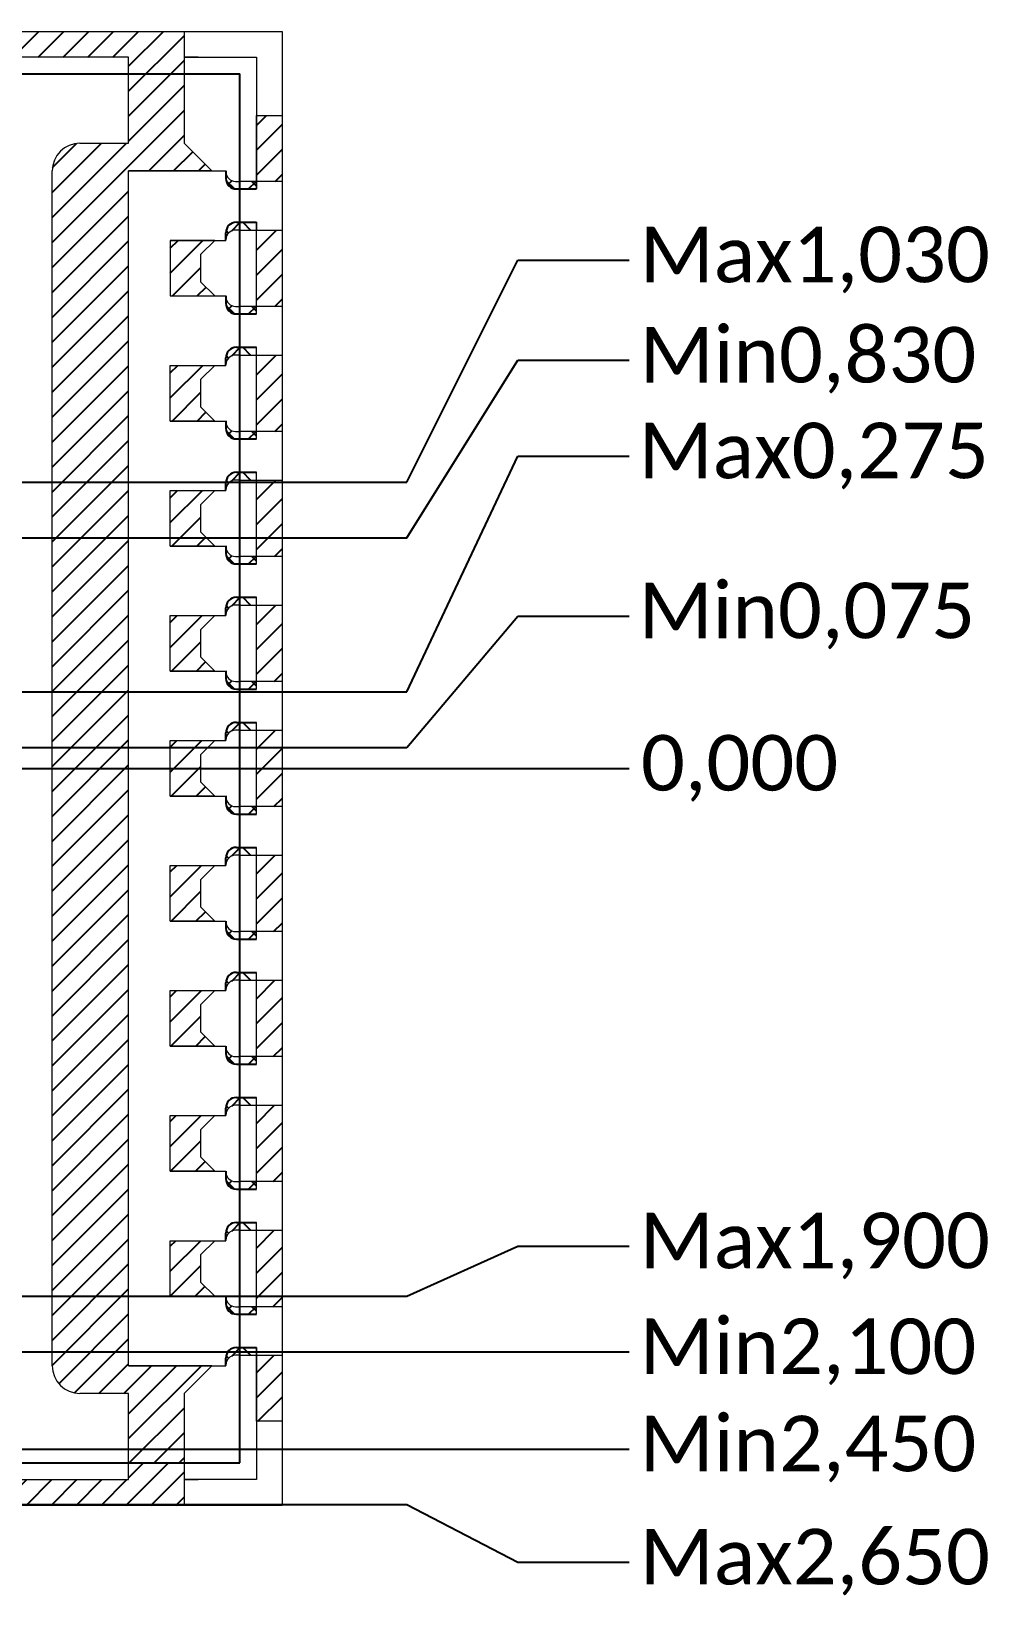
# Model space of a CAD drawing. Extents: x -4.2 to 13.4, y -4.2 to 26.3.
# Drawn here: x 11.406 to 13.127, y 6.133 to 8.953 of the extents above; entities that cross this region are included whole.
import ezdxf

# ---------------------------------------------------------------- set-up
doc = ezdxf.new("R2010")
doc.units = 0
doc.linetypes.add('SLD-Solid', pattern=[0])
doc.layers.add('AM_4', color=3, linetype='Continuous', lineweight=25)
doc.layers.add('LDF', color=7, linetype='SLD-Solid')
doc.layers.add('LF-LINE', color=1, linetype='Continuous')
doc.styles.get("Standard").update_dxf_attribs({"font": 'calibri.ttf'})
doc.dimstyles.new('副本 1 4', dxfattribs={"dimscale": 0.04, "dimtxt": 2.5, "dimasz": 2.5, "dimexe": 1.25, "dimexo": 0.625, "dimtad": 0, "dimdec": 3, "dimlfac": 2, "dimzin": 1, "dimtxsty": 'Standard', "dimcen": 2.5, "dimadec": 0, "dimazin": 0, "dimtfac": 1, "dimtdec": 3, "dimtmove": 0, "dimatfit": 3, "dimfxl": 1, "dimarcsym": 0})

# ---------------------------------------------------------------- blocks, each defined once
blk = doc.blocks.new('*D476')
at = {"layer": 'AM_4', "color": 0, "linetype": 'ByBlock', "lineweight": -2, "transparency": 16777216}
blk.add_line((10.3056, 7.6267), (12.4814, 7.6267), dxfattribs=at)
at = {"layer": 'Defpoints', "color": 0, "linetype": 'ByBlock', "transparency": 16777216}
for p in [(10.2806, 7.6267), (10.2806, 7.6267), (12.4814, 7.6267)]:
    blk.add_point(p, dxfattribs=at)
at = {"layer": 'AM_4', "color": 0, "linetype": 'ByBlock', "transparency": 16777216, "insert": (12.6802, 7.6267), "char_height": 0.1, "attachment_point": 5}
blk.add_mtext('0,000', dxfattribs=at)
blk = doc.blocks.new('*D10')
at = {"layer": 'AM_4', "color": 0, "linetype": 'ByBlock', "lineweight": -2, "transparency": 16777216}
for p, q in [((640.1866, 1007.4552), (640.3866, 1007.6918)), ((640.3866, 1007.6918), (640.5866, 1007.6918)), ((638.2771, 1007.4552), (640.1866, 1007.4552))]:
    blk.add_line(p, q, dxfattribs=at)
at = {"layer": 'Defpoints', "color": 0, "linetype": 'ByBlock', "transparency": 16777216}
for p in [(640.5866, 1007.6918), (638.2521, 1007.4552), (638.3858, 1007.4177)]:
    blk.add_point(p, dxfattribs=at)
at = {"layer": 'AM_4', "color": 0, "linetype": 'ByBlock', "transparency": 16777216, "insert": (640.9065, 1007.6918), "char_height": 0.1, "attachment_point": 5}
blk.add_mtext('Min0,075', dxfattribs=at)
blk = doc.blocks.new('*D11')
at = {"layer": 'AM_4', "color": 0, "linetype": 'ByBlock', "lineweight": -2, "transparency": 16777216}
for p, q in [((640.1866, 1007.5552), (640.3866, 1007.9797)), ((640.3866, 1007.9797), (640.5866, 1007.9797)), ((638.3771, 1007.5552), (640.1866, 1007.5552))]:
    blk.add_line(p, q, dxfattribs=at)
at = {"layer": 'Defpoints', "color": 0, "linetype": 'ByBlock', "transparency": 16777216}
for p in [(640.5866, 1007.9797), (638.3521, 1007.5552), (638.3858, 1007.4177)]:
    blk.add_point(p, dxfattribs=at)
at = {"layer": 'AM_4', "color": 0, "linetype": 'ByBlock', "transparency": 16777216, "insert": (640.9189, 1007.9797), "char_height": 0.1, "attachment_point": 5}
blk.add_mtext('Max0,275', dxfattribs=at)
blk = doc.blocks.new('*D12')
at = {"layer": 'AM_4', "color": 0, "linetype": 'ByBlock', "lineweight": -2, "transparency": 16777216}
blk.add_line((638.4608, 1006.3677), (640.5866, 1006.3677), dxfattribs=at)
at = {"layer": 'Defpoints', "color": 0, "linetype": 'ByBlock', "transparency": 16777216}
for p in [(638.3858, 1007.4177), (638.4358, 1006.3677), (640.5866, 1006.3677)]:
    blk.add_point(p, dxfattribs=at)
at = {"layer": 'AM_4', "color": 0, "linetype": 'ByBlock', "transparency": 16777216, "insert": (640.9084, 1006.3677), "char_height": 0.1, "attachment_point": 5}
blk.add_mtext('Min2,100', dxfattribs=at)
blk = doc.blocks.new('*D477')
at = {"layer": 'AM_4', "color": 0, "linetype": 'ByBlock', "lineweight": -2, "transparency": 16777216}
blk.add_line((10.3556, 6.4017), (12.4814, 6.4017), dxfattribs=at)
at = {"layer": 'Defpoints', "color": 0, "linetype": 'ByBlock', "transparency": 16777216}
for p in [(10.2806, 7.6267), (10.3306, 6.4017), (12.4814, 6.4017)]:
    blk.add_point(p, dxfattribs=at)
at = {"layer": 'AM_4', "color": 0, "linetype": 'ByBlock', "transparency": 16777216, "insert": (12.8032, 6.4017), "char_height": 0.1, "attachment_point": 5}
blk.add_mtext('Min2,450', dxfattribs=at)
blk = doc.blocks.new('*D14')
at = {"layer": 'AM_4', "color": 0, "linetype": 'ByBlock', "lineweight": -2, "transparency": 16777216}
for p, q in [((638.5608, 1006.0927), (640.1866, 1006.0927)), ((640.1866, 1006.0927), (640.3866, 1005.9891)), ((640.3866, 1005.9891), (640.5866, 1005.9891))]:
    blk.add_line(p, q, dxfattribs=at)
at = {"layer": 'Defpoints', "color": 0, "linetype": 'ByBlock', "transparency": 16777216}
for p in [(638.3858, 1007.4177), (638.5358, 1006.0927), (640.5866, 1005.9891)]:
    blk.add_point(p, dxfattribs=at)
at = {"layer": 'AM_4', "color": 0, "linetype": 'ByBlock', "transparency": 16777216, "insert": (640.9208, 1005.9891), "char_height": 0.1, "attachment_point": 5}
blk.add_mtext('Max2,650', dxfattribs=at)
blk = doc.blocks.new('*D15')
at = {"layer": 'AM_4', "color": 0, "linetype": 'ByBlock', "lineweight": -2, "transparency": 16777216}
for p, q in [((640.1866, 1007.8327), (640.3866, 1008.152)), ((640.3866, 1008.152), (640.5866, 1008.152)), ((637.3608, 1007.8327), (640.1866, 1007.8327))]:
    blk.add_line(p, q, dxfattribs=at)
at = {"layer": 'Defpoints', "color": 0, "linetype": 'ByBlock', "transparency": 16777216}
for p in [(640.5866, 1008.152), (637.3358, 1007.8327), (638.3858, 1007.4177)]:
    blk.add_point(p, dxfattribs=at)
at = {"layer": 'AM_4', "color": 0, "linetype": 'ByBlock', "transparency": 16777216, "insert": (640.9084, 1008.152), "char_height": 0.1, "attachment_point": 5}
blk.add_mtext('Min0,830', dxfattribs=at)
blk = doc.blocks.new('*D16')
at = {"layer": 'AM_4', "color": 0, "linetype": 'ByBlock', "lineweight": -2, "transparency": 16777216}
for p, q in [((640.1866, 1007.9327), (640.3866, 1008.3324)), ((640.3866, 1008.3324), (640.5866, 1008.3324)), ((637.4608, 1007.9327), (640.1866, 1007.9327))]:
    blk.add_line(p, q, dxfattribs=at)
at = {"layer": 'Defpoints', "color": 0, "linetype": 'ByBlock', "transparency": 16777216}
for p in [(640.5866, 1008.3324), (637.4358, 1007.9327), (638.3858, 1007.4177)]:
    blk.add_point(p, dxfattribs=at)
at = {"layer": 'AM_4', "color": 0, "linetype": 'ByBlock', "transparency": 16777216, "insert": (640.9208, 1008.3324), "char_height": 0.1, "attachment_point": 5}
blk.add_mtext('Max1,030', dxfattribs=at)
blk = doc.blocks.new('*D8')
at = {"layer": 'AM_4', "color": 0, "linetype": 'ByBlock', "lineweight": -2, "transparency": 16777216}
for p, q in [((640.1866, 1006.4677), (640.3866, 1006.5581)), ((640.3866, 1006.5581), (640.5866, 1006.5581)), ((638.5608, 1006.4677), (640.1866, 1006.4677))]:
    blk.add_line(p, q, dxfattribs=at)
at = {"layer": 'Defpoints', "color": 0, "linetype": 'ByBlock', "transparency": 16777216}
for p in [(638.3858, 1007.4177), (640.5866, 1006.5581), (638.5358, 1006.4677)]:
    blk.add_point(p, dxfattribs=at)
at = {"layer": 'AM_4', "color": 0, "linetype": 'ByBlock', "transparency": 16777216, "insert": (640.9208, 1006.5581), "char_height": 0.1, "attachment_point": 5}
blk.add_mtext('Max1,900', dxfattribs=at)
blk = doc.blocks.new('A$C4FDA2A6F')
h = blk.add_hatch()
h.set_pattern_fill('ANSI31', color=256, scale=0.01)
h.set_pattern_definition([(45, (-2.857637, 0.01955), (-0.02245064, 0.02245064), [])])
h.paths.add_polyline_path([(-2.8455, 0.0685), (-2.8918, 0.0685), (-2.8918, -0.0353), (-2.8455, -0.0353)])
h.paths.add_polyline_path([(-2.8455, -0.1228), (-2.8918, -0.1228), (-2.8918, -0.2603), (-2.8455, -0.2603)])
h.paths.add_polyline_path([(-2.8455, -0.3478), (-2.8918, -0.3478), (-2.8918, -0.4853), (-2.8455, -0.4853)])
h.paths.add_polyline_path([(-2.8455, -0.5728), (-2.8918, -0.5728), (-2.8918, -0.7103), (-2.8455, -0.7103)])
h.paths.add_polyline_path([(-2.8455, -0.7978), (-2.8918, -0.7978), (-2.8918, -0.9353), (-2.8455, -0.9353)])
h.paths.add_polyline_path([(-2.8455, -1.0228), (-2.8918, -1.0228), (-2.8918, -1.1603), (-2.8455, -1.1603)])
h.paths.add_polyline_path([(-2.8455, -1.2478), (-2.8918, -1.2478), (-2.8918, -1.3853), (-2.8455, -1.3853)])
h.paths.add_polyline_path([(-2.8455, -1.4728), (-2.8918, -1.4728), (-2.8918, -1.6103), (-2.8455, -1.6103)])
h.paths.add_polyline_path([(-2.8455, -1.6978), (-2.8918, -1.6978), (-2.8918, -1.8353), (-2.8455, -1.8353)])
h.paths.add_polyline_path([(-2.8455, -1.9228), (-2.8918, -1.9228), (-2.8918, -2.0603), (-2.8455, -2.0603)])
h.paths.add_polyline_path([(-2.8455, -2.1478), (-2.8918, -2.1478), (-2.8918, -2.2815), (-2.8455, -2.2815)])
h.paths.add_polyline_path([(-2.4468, 0.2197), (-2.7405, 0.2197), (-2.7405, 0.1735), (-2.4468, 0.1735)])
h.paths.add_polyline_path([(-2.2218, 0.2197), (-2.3593, 0.2197), (-2.3593, 0.1735), (-2.2218, 0.1735)])
h.paths.add_polyline_path([(-1.9968, 0.2197), (-2.1343, 0.2197), (-2.1343, 0.1735), (-1.9968, 0.1735)])
h.paths.add_polyline_path([(-1.7718, 0.2197), (-1.9093, 0.2197), (-1.9093, 0.1735), (-1.7718, 0.1735)])
h.paths.add_polyline_path([(-1.5468, 0.2197), (-1.6843, 0.2197), (-1.6843, 0.1735), (-1.5468, 0.1735)])
h.paths.add_polyline_path([(-1.2343, 0.2197), (-1.4593, 0.2197), (-1.4593, 0.1735), (-1.2343, 0.1735)])
h.paths.add_polyline_path([(-1.0093, 0.2197), (-1.1468, 0.2197), (-1.1468, 0.1735), (-1.0093, 0.1735)])
h.paths.add_polyline_path([(-0.7843, 0.2197), (-0.9218, 0.2197), (-0.9218, 0.1735), (-0.7843, 0.1735)])
h.paths.add_polyline_path([(-0.5593, 0.2197), (-0.6968, 0.2197), (-0.6968, 0.1735), (-0.5593, 0.1735)])
h.paths.add_polyline_path([(-0.3343, 0.2197), (-0.4718, 0.2197), (-0.4718, 0.1735), (-0.3343, 0.1735)])
h.paths.add_polyline_path([(0.0845, 0.2197), (-0.2468, 0.2197), (-0.2468, 0.1735), (-0.0155, 0.1735), (-0.0155, 0.1435), (0.0845, 0.1435)])
h.paths.add_polyline_path([(-0.353, 0.0985), (-0.378, 0.0735), (-0.428, 0.0735), (-0.453, 0.0985), (-0.453, 0.0185), (-0.353, 0.0185)])
h.paths.add_polyline_path([(-0.578, 0.0985), (-0.603, 0.0735), (-0.653, 0.0735), (-0.678, 0.0985), (-0.678, 0.0185), (-0.578, 0.0185)])
h.paths.add_polyline_path([(-0.803, 0.0985), (-0.828, 0.0735), (-0.878, 0.0735), (-0.903, 0.0985), (-0.903, 0.0185), (-0.803, 0.0185)])
h.paths.add_polyline_path([(-1.028, 0.0985), (-1.053, 0.0735), (-1.103, 0.0735), (-1.128, 0.0985), (-1.128, 0.0185), (-1.028, 0.0185)])
h.paths.add_polyline_path([(-1.5655, 0.0985), (-1.5905, 0.0735), (-1.6405, 0.0735), (-1.6655, 0.0985), (-1.6655, 0.0185), (-1.5655, 0.0185)])
h.paths.add_polyline_path([(-1.7905, 0.0985), (-1.8155, 0.0735), (-1.8655, 0.0735), (-1.8905, 0.0985), (-1.8905, 0.0185), (-1.7905, 0.0185)])
h.paths.add_polyline_path([(-2.0155, 0.0985), (-2.0405, 0.0735), (-2.0905, 0.0735), (-2.1155, 0.0985), (-2.1155, 0.0185), (-2.0155, 0.0185)])
h.paths.add_polyline_path([(-2.2405, 0.0985), (-2.2655, 0.0735), (-2.3155, 0.0735), (-2.3405, 0.0985), (-2.3405, 0.0185), (-2.2405, 0.0185)])
edge = h.paths.add_edge_path()
edge.add_line((-1.4155, 0.0735), (-1.4405, 0.0735))
edge.add_line((-1.4405, 0.0735), (-1.4405, 0.0085))
edge.add_line((-1.4405, 0.0085), (-1.4655, 0.0085))
edge.add_line((-1.4655, 0.0085), (-1.4655, -0.9065))
edge.add_line((-1.4655, -0.9065), (-2.2655, -0.9065))
edge.add_line((-2.2655, -0.9065), (-2.2655, -0.919))
edge.add_arc((-2.228, -0.919), 0.0375, 180, 270)
edge.add_line((-2.228, -0.9565), (-1.4405, -0.9565))
edge.add_arc((-1.4405, -0.9315), 0.025, 270, 360)
edge.add_line((-1.4155, -0.9315), (-1.4155, 0.0735))
edge = h.paths.add_edge_path()
edge.add_line((-2.6155, -0.6665), (-2.7405, -0.6665))
edge.add_line((-2.7405, -0.6665), (-2.7655, -0.6915))
edge.add_line((-2.7655, -0.6915), (-2.6405, -0.6915))
edge.add_arc((-2.6405, -0.7165), 0.025, 0, 90, ccw=False)
edge.add_line((-2.6155, -0.7165), (-2.6155, -0.6665))
edge = h.paths.add_edge_path()
edge.add_line((-2.6155, -0.8915), (-2.7405, -0.8915))
edge.add_line((-2.7405, -0.8915), (-2.7655, -0.9165))
edge.add_line((-2.7655, -0.9165), (-2.6405, -0.9165))
edge.add_arc((-2.6405, -0.9415), 0.025, 0, 90, ccw=False)
edge.add_line((-2.6155, -0.9415), (-2.6155, -0.8915))
edge = h.paths.add_edge_path()
edge.add_line((-2.6155, -1.1165), (-2.7405, -1.1165))
edge.add_line((-2.7405, -1.1165), (-2.7655, -1.1415))
edge.add_line((-2.7655, -1.1415), (-2.6405, -1.1415))
edge.add_arc((-2.6405, -1.1665), 0.025, 0, 90, ccw=False)
edge.add_line((-2.6155, -1.1665), (-2.6155, -1.1165))
edge = h.paths.add_edge_path()
edge.add_line((-2.6155, -1.3415), (-2.7405, -1.3415))
edge.add_line((-2.7405, -1.3415), (-2.7655, -1.3665))
edge.add_line((-2.7655, -1.3665), (-2.6405, -1.3665))
edge.add_arc((-2.6405, -1.3915), 0.025, 0, 90, ccw=False)
edge.add_line((-2.6155, -1.3915), (-2.6155, -1.3415))
edge = h.paths.add_edge_path()
edge.add_line((-2.6155, -1.5665), (-2.7405, -1.5665))
edge.add_line((-2.7405, -1.5665), (-2.7655, -1.5915))
edge.add_line((-2.7655, -1.5915), (-2.6405, -1.5915))
edge.add_arc((-2.6405, -1.6165), 0.025, 0, 90, ccw=False)
edge.add_line((-2.6155, -1.6165), (-2.6155, -1.5665))
edge = h.paths.add_edge_path()
edge.add_line((-2.6155, -1.7915), (-2.7405, -1.7915))
edge.add_line((-2.7405, -1.7915), (-2.7655, -1.8165))
edge.add_line((-2.7655, -1.8165), (-2.6405, -1.8165))
edge.add_arc((-2.6405, -1.8415), 0.025, 0, 90, ccw=False)
edge.add_line((-2.6155, -1.8415), (-2.6155, -1.7915))
edge = h.paths.add_edge_path()
edge.add_line((-2.6155, -2.0165), (-2.7405, -2.0165))
edge.add_line((-2.7405, -2.0165), (-2.7655, -2.0415))
edge.add_line((-2.7655, -2.0415), (-2.6405, -2.0415))
edge.add_arc((-2.6405, -2.0665), 0.025, 0, 90, ccw=False)
edge.add_line((-2.6155, -2.0665), (-2.6155, -2.0165))
edge = h.paths.add_edge_path()
edge.add_arc((-2.6405, -2.1415), 0.025, -90, 0, ccw=False)
edge.add_line((-2.6405, -2.1665), (-2.7655, -2.1665))
edge.add_line((-2.7655, -2.1665), (-2.7405, -2.1915))
edge.add_line((-2.7405, -2.1915), (-2.6155, -2.1915))
edge.add_line((-2.6155, -2.1915), (-2.6155, -2.1415))
edge = h.paths.add_edge_path()
edge.add_arc((-2.4905, -2.1815), 0.025, 90, 180, ccw=False)
edge.add_line((-2.4905, -2.1565), (-2.5405, -2.1565))
edge.add_line((-2.5405, -2.1565), (-2.5405, -2.2815))
edge.add_line((-2.5405, -2.2815), (-2.5155, -2.3065))
edge.add_line((-2.5155, -2.3065), (-2.5155, -2.1815))
edge = h.paths.add_edge_path()
edge.add_line((-2.3655, -2.1565), (-2.4155, -2.1565))
edge.add_arc((-2.4155, -2.1815), 0.025, 0, 90, ccw=False)
edge.add_line((-2.3905, -2.1815), (-2.3905, -2.3065))
edge.add_line((-2.3905, -2.3065), (-2.3655, -2.2815))
edge.add_line((-2.3655, -2.2815), (-2.3655, -2.1565))
edge = h.paths.add_edge_path()
edge.add_arc((-2.0405, -2.1815), 0.025, 90, 180, ccw=False)
edge.add_line((-2.0405, -2.1565), (-2.0905, -2.1565))
edge.add_line((-2.0905, -2.1565), (-2.0905, -2.2815))
edge.add_line((-2.0905, -2.2815), (-2.0655, -2.3065))
edge.add_line((-2.0655, -2.3065), (-2.0655, -2.1815))
edge = h.paths.add_edge_path()
edge.add_line((-1.9155, -2.1565), (-1.9655, -2.1565))
edge.add_arc((-1.9655, -2.1815), 0.025, 0, 90, ccw=False)
edge.add_line((-1.9405, -2.1815), (-1.9405, -2.3065))
edge.add_line((-1.9405, -2.3065), (-1.9155, -2.2815))
edge.add_line((-1.9155, -2.2815), (-1.9155, -2.1565))
edge = h.paths.add_edge_path()
edge.add_line((-0.0155, -2.3565), (0.0845, -2.3565))
edge.add_line((0.0845, -2.3565), (0.0845, -2.2315))
edge.add_line((0.0845, -2.2315), (0.1345, -2.1815))
edge.add_line((0.1345, -2.1815), (-0.0155, -2.1815))
edge.add_line((-0.0155, -2.1815), (-0.0155, -0.0315))
edge.add_line((-0.0155, -0.0315), (0.1345, -0.0315))
edge.add_line((0.1345, -0.0315), (0.0845, 0.0185))
edge.add_line((0.0845, 0.0185), (0.0845, 0.1435))
edge.add_line((0.0845, 0.1435), (-0.0155, 0.1435))
edge.add_line((-0.0155, 0.1435), (-0.0155, 0.0185))
edge.add_line((-0.0155, 0.0185), (-0.103, 0.0185))
edge.add_arc((-0.103, -0.0315), 0.05, 90, 180)
edge.add_line((-0.153, -0.0315), (-0.153, -2.1815))
edge.add_arc((-0.103, -2.1815), 0.05, 180, 270)
edge.add_line((-0.103, -2.2315), (-0.0155, -2.2315))
edge.add_line((-0.0155, -2.2315), (-0.0155, -2.3565))
h = blk.add_hatch()
h.set_pattern_fill('ANSI31', color=256, scale=0.01)
h.set_pattern_definition([(45, (0.236616, -2.20652), (-0.02245064, 0.02245064), [])])
h.paths.add_polyline_path([(0.2607, -2.1628), (0.2145, -2.1628), (0.2145, -2.2815), (0.2607, -2.2815)])
h.paths.add_polyline_path([(0.2607, -1.9378), (0.2145, -1.9378), (0.2145, -2.0753), (0.2607, -2.0753)])
h.paths.add_polyline_path([(0.2607, -1.7128), (0.2145, -1.7128), (0.2145, -1.8503), (0.2607, -1.8503)])
h.paths.add_polyline_path([(0.2607, -1.4878), (0.2145, -1.4878), (0.2145, -1.6253), (0.2607, -1.6253)])
h.paths.add_polyline_path([(0.2607, -1.2628), (0.2145, -1.2628), (0.2145, -1.4003), (0.2607, -1.4003)])
h.paths.add_polyline_path([(0.2607, -1.0378), (0.2145, -1.0378), (0.2145, -1.1753), (0.2607, -1.1753)])
h.paths.add_polyline_path([(0.2607, -0.8128), (0.2145, -0.8128), (0.2145, -0.9503), (0.2607, -0.9503)])
h.paths.add_polyline_path([(0.2607, -0.5878), (0.2145, -0.5878), (0.2145, -0.7253), (0.2607, -0.7253)])
h.paths.add_polyline_path([(0.2607, -0.3628), (0.2145, -0.3628), (0.2145, -0.5003), (0.2607, -0.5003)])
h.paths.add_polyline_path([(0.2607, -0.1378), (0.2145, -0.1378), (0.2145, -0.2753), (0.2607, -0.2753)])
h.paths.add_polyline_path([(0.2607, 0.0685), (0.2145, 0.0685), (0.2145, -0.0503), (0.2607, -0.0503)])
at = {"linetype": 'ByBlock', "ltscale": 10}
h = blk.add_hatch(dxfattribs=at)
h.set_pattern_fill('ANSI37', color=3, scale=0.01, style=0)
h.set_pattern_definition([(45, (0.199078, -0.054434), (-0.022451, 0.022451), []), (135, (0.199078, -0.054434), (-0.022451, -0.022451), [])])
h.paths.add_polyline_path([(0.2145, -0.0503), (0.1845, -0.0503), (0.1845, -0.0638), (0.2145, -0.0638)])
h.paths.add_polyline_path([(0.1845, -0.0503), (0.177, -0.0503, -0.413571), (0.1595, -0.0328), (0.1595, -0.0448, 0.414214), (0.1785, -0.0638), (0.1845, -0.0638)])
h.paths.add_polyline_path([(0.2145, -0.1238), (0.1845, -0.1238), (0.1845, -0.1378), (0.2145, -0.1378)])
h.paths.add_polyline_path([(0.1845, -0.1238), (0.1785, -0.1238, 0.414214), (0.1595, -0.1428), (0.1595, -0.1553, -0.414856), (0.177, -0.1378), (0.1845, -0.1378)])
h = blk.add_hatch()
h.set_pattern_fill('ANSI31', color=256, scale=0.01)
h.set_pattern_definition([(45, (596.809625, 1040.035496), (-0.0224506403, 0.0224506403), [])])
h.paths.add_polyline_path([(-1.4155, -2.1565), (-1.4155, -2.2815), (-1.3905, -2.3065), (-1.3905, -2.1815, -0.414214), (-1.3655, -2.1565)])
h.paths.add_polyline_path([(0.0595, -1.9565), (0.0595, -2.0565), (0.1395, -2.0565), (0.1145, -2.0315), (0.1145, -1.9815), (0.1395, -1.9565)])
h.paths.add_polyline_path([(0.0595, -1.7315), (0.0595, -1.8315), (0.1395, -1.8315), (0.1145, -1.8065), (0.1145, -1.7565), (0.1395, -1.7315)])
h.paths.add_polyline_path([(0.0595, -1.5065), (0.0595, -1.6065), (0.1395, -1.6065), (0.1145, -1.5815), (0.1145, -1.5315), (0.1395, -1.5065)])
h.paths.add_polyline_path([(0.0595, -1.2815), (0.0595, -1.3815), (0.1395, -1.3815), (0.1145, -1.3565), (0.1145, -1.3065), (0.1395, -1.2815)])
h.paths.add_polyline_path([(0.0595, -1.0565), (0.0595, -1.1565), (0.1395, -1.1565), (0.1145, -1.1315), (0.1145, -1.0815), (0.1395, -1.0565)])
h.paths.add_polyline_path([(0.0595, -0.8315), (0.0595, -0.9315), (0.1395, -0.9315), (0.1145, -0.9065), (0.1145, -0.8565), (0.1395, -0.8315)])
h.paths.add_polyline_path([(0.0595, -0.6065), (0.0595, -0.7065), (0.1395, -0.7065), (0.1145, -0.6815), (0.1145, -0.6315), (0.1395, -0.6065)])
h.paths.add_polyline_path([(0.0595, -0.3815), (0.0595, -0.4815), (0.1395, -0.4815), (0.1145, -0.4565), (0.1145, -0.4065), (0.1395, -0.3815)])
h.paths.add_polyline_path([(0.0595, -0.1565), (0.0595, -0.2565), (0.1395, -0.2565), (0.1145, -0.2315), (0.1145, -0.1815), (0.1395, -0.1565)])
h.paths.add_polyline_path([(-0.728, -2.2315), (-0.728, -2.3115), (-0.703, -2.2865), (-0.653, -2.2865), (-0.628, -2.3115), (-0.628, -2.2315)])
h.paths.add_polyline_path([(-0.503, -2.2315), (-0.503, -2.3115), (-0.478, -2.2865), (-0.428, -2.2865), (-0.403, -2.3115), (-0.403, -2.2315)])
h = blk.add_hatch(dxfattribs=at)
h.set_pattern_fill('ANSI37', color=3, scale=0.01, style=0)
h.set_pattern_definition([(45, (0.199078, -0.279434), (-0.022451, 0.022451), []), (135, (0.199078, -0.279434), (-0.022451, -0.022451), [])])
h.paths.add_polyline_path([(0.2145, -0.2753), (0.1845, -0.2753), (0.1845, -0.2888), (0.2145, -0.2888)])
h.paths.add_polyline_path([(0.1845, -0.2753), (0.177, -0.2753, -0.413571), (0.1595, -0.2578), (0.1595, -0.2698, 0.414214), (0.1785, -0.2888), (0.1845, -0.2888)])
h.paths.add_polyline_path([(0.2145, -0.3488), (0.1845, -0.3488), (0.1845, -0.3628), (0.2145, -0.3628)])
h.paths.add_polyline_path([(0.1845, -0.3488), (0.1785, -0.3488, 0.414214), (0.1595, -0.3678), (0.1595, -0.3803, -0.414856), (0.177, -0.3628), (0.1845, -0.3628)])
h = blk.add_hatch(dxfattribs=at)
h.set_pattern_fill('ANSI37', color=3, scale=0.01, style=0)
h.set_pattern_definition([(45, (0.199078, -0.504434), (-0.022451, 0.022451), []), (135, (0.199078, -0.504434), (-0.022451, -0.022451), [])])
h.paths.add_polyline_path([(0.2145, -0.5003), (0.1845, -0.5003), (0.1845, -0.5138), (0.2145, -0.5138)])
h.paths.add_polyline_path([(0.1845, -0.5003), (0.177, -0.5003, -0.413571), (0.1595, -0.4828), (0.1595, -0.4948, 0.414214), (0.1785, -0.5138), (0.1845, -0.5138)])
h.paths.add_polyline_path([(0.2145, -0.5738), (0.1845, -0.5738), (0.1845, -0.5878), (0.2145, -0.5878)])
h.paths.add_polyline_path([(0.1845, -0.5738), (0.1785, -0.5738, 0.414214), (0.1595, -0.5928), (0.1595, -0.6053, -0.414856), (0.177, -0.5878), (0.1845, -0.5878)])
h = blk.add_hatch(dxfattribs=at)
h.set_pattern_fill('ANSI37', color=3, scale=0.01, style=0)
h.set_pattern_definition([(45, (0.199078, -0.729434), (-0.022451, 0.022451), []), (135, (0.199078, -0.729434), (-0.022451, -0.022451), [])])
h.paths.add_polyline_path([(0.2145, -0.7253), (0.1845, -0.7253), (0.1845, -0.7388), (0.2145, -0.7388)])
h.paths.add_polyline_path([(0.1845, -0.7253), (0.177, -0.7253, -0.413571), (0.1595, -0.7078), (0.1595, -0.7198, 0.414214), (0.1785, -0.7388), (0.1845, -0.7388)])
h.paths.add_polyline_path([(0.2145, -0.7988), (0.1845, -0.7988), (0.1845, -0.8128), (0.2145, -0.8128)])
h.paths.add_polyline_path([(0.1845, -0.7988), (0.1785, -0.7988, 0.414214), (0.1595, -0.8178), (0.1595, -0.8303, -0.414856), (0.177, -0.8128), (0.1845, -0.8128)])
h = blk.add_hatch(dxfattribs=at)
h.set_pattern_fill('ANSI37', color=3, scale=0.01, style=0)
h.set_pattern_definition([(45, (0.199078, -0.954434), (-0.022451, 0.022451), []), (135, (0.199078, -0.954434), (-0.022451, -0.022451), [])])
h.paths.add_polyline_path([(0.2145, -0.9503), (0.1845, -0.9503), (0.1845, -0.9638), (0.2145, -0.9638)])
h.paths.add_polyline_path([(0.1845, -0.9503), (0.177, -0.9503, -0.413571), (0.1595, -0.9328), (0.1595, -0.9448, 0.414214), (0.1785, -0.9638), (0.1845, -0.9638)])
h.paths.add_polyline_path([(0.2145, -1.0238), (0.1845, -1.0238), (0.1845, -1.0378), (0.2145, -1.0378)])
h.paths.add_polyline_path([(0.1845, -1.0238), (0.1785, -1.0238, 0.414214), (0.1595, -1.0428), (0.1595, -1.0553, -0.414856), (0.177, -1.0378), (0.1845, -1.0378)])
h = blk.add_hatch(dxfattribs=at)
h.set_pattern_fill('ANSI37', color=3, scale=0.01, style=0)
h.set_pattern_definition([(45, (0.199078, -1.179434), (-0.022451, 0.022451), []), (135, (0.199078, -1.179434), (-0.022451, -0.022451), [])])
h.paths.add_polyline_path([(0.2145, -1.1753), (0.1845, -1.1753), (0.1845, -1.1888), (0.2145, -1.1888)])
h.paths.add_polyline_path([(0.1845, -1.1753), (0.177, -1.1753, -0.413571), (0.1595, -1.1578), (0.1595, -1.1698, 0.414214), (0.1785, -1.1888), (0.1845, -1.1888)])
h.paths.add_polyline_path([(0.2145, -1.2488), (0.1845, -1.2488), (0.1845, -1.2628), (0.2145, -1.2628)])
h.paths.add_polyline_path([(0.1845, -1.2488), (0.1785, -1.2488, 0.414214), (0.1595, -1.2678), (0.1595, -1.2803, -0.414856), (0.177, -1.2628), (0.1845, -1.2628)])
h = blk.add_hatch(dxfattribs=at)
h.set_pattern_fill('ANSI37', color=3, scale=0.01, style=0)
h.set_pattern_definition([(45, (0.199078, -1.404434), (-0.022451, 0.022451), []), (135, (0.199078, -1.404434), (-0.022451, -0.022451), [])])
h.paths.add_polyline_path([(0.2145, -1.4003), (0.1845, -1.4003), (0.1845, -1.4138), (0.2145, -1.4138)])
h.paths.add_polyline_path([(0.1845, -1.4003), (0.177, -1.4003, -0.413571), (0.1595, -1.3828), (0.1595, -1.3948, 0.414214), (0.1785, -1.4138), (0.1845, -1.4138)])
h.paths.add_polyline_path([(0.2145, -1.4738), (0.1845, -1.4738), (0.1845, -1.4878), (0.2145, -1.4878)])
h.paths.add_polyline_path([(0.1845, -1.4738), (0.1785, -1.4738, 0.414214), (0.1595, -1.4928), (0.1595, -1.5053, -0.414856), (0.177, -1.4878), (0.1845, -1.4878)])
h = blk.add_hatch(dxfattribs=at)
h.set_pattern_fill('ANSI37', color=3, scale=0.01, style=0)
h.set_pattern_definition([(45, (0.199078, -1.629434), (-0.022451, 0.022451), []), (135, (0.199078, -1.629434), (-0.022451, -0.022451), [])])
h.paths.add_polyline_path([(0.2145, -1.6253), (0.1845, -1.6253), (0.1845, -1.6388), (0.2145, -1.6388)])
h.paths.add_polyline_path([(0.1845, -1.6253), (0.177, -1.6253, -0.413571), (0.1595, -1.6078), (0.1595, -1.6198, 0.414214), (0.1785, -1.6388), (0.1845, -1.6388)])
h.paths.add_polyline_path([(0.2145, -1.6988), (0.1845, -1.6988), (0.1845, -1.7128), (0.2145, -1.7128)])
h.paths.add_polyline_path([(0.1845, -1.6988), (0.1785, -1.6988, 0.414214), (0.1595, -1.7178), (0.1595, -1.7303, -0.414856), (0.177, -1.7128), (0.1845, -1.7128)])
h = blk.add_hatch(dxfattribs=at)
h.set_pattern_fill('ANSI37', color=3, scale=0.01, style=0)
h.set_pattern_definition([(45, (0.199078, -1.854434), (-0.022451, 0.022451), []), (135, (0.199078, -1.854434), (-0.022451, -0.022451), [])])
h.paths.add_polyline_path([(0.2145, -1.8503), (0.1845, -1.8503), (0.1845, -1.8638), (0.2145, -1.8638)])
h.paths.add_polyline_path([(0.1845, -1.8503), (0.177, -1.8503, -0.413571), (0.1595, -1.8328), (0.1595, -1.8448, 0.414214), (0.1785, -1.8638), (0.1845, -1.8638)])
h.paths.add_polyline_path([(0.2145, -1.9238), (0.1845, -1.9238), (0.1845, -1.9378), (0.2145, -1.9378)])
h.paths.add_polyline_path([(0.1845, -1.9238), (0.1785, -1.9238, 0.414214), (0.1595, -1.9428), (0.1595, -1.9553, -0.414856), (0.177, -1.9378), (0.1845, -1.9378)])
h = blk.add_hatch(dxfattribs=at)
h.set_pattern_fill('ANSI37', color=3, scale=0.01, style=0)
h.set_pattern_definition([(45, (0.199078, -2.079434), (-0.022451, 0.022451), []), (135, (0.199078, -2.079434), (-0.022451, -0.022451), [])])
h.paths.add_polyline_path([(0.2145, -2.0753), (0.1845, -2.0753), (0.1845, -2.0888), (0.2145, -2.0888)])
h.paths.add_polyline_path([(0.1845, -2.0753), (0.177, -2.0753, -0.413571), (0.1595, -2.0578), (0.1595, -2.0698, 0.414214), (0.1785, -2.0888), (0.1845, -2.0888)])
h.paths.add_polyline_path([(0.2145, -2.1488), (0.1845, -2.1488), (0.1845, -2.1628), (0.2145, -2.1628)])
h.paths.add_polyline_path([(0.1845, -2.1488), (0.1785, -2.1488, 0.414214), (0.1595, -2.1678), (0.1595, -2.1803, -0.414856), (0.177, -2.1628), (0.1845, -2.1628)])
h = blk.add_hatch()
h.set_pattern_fill('ANSI31', color=256, scale=0.01)
h.set_pattern_definition([(45, (-2.563682, -2.406052), (-0.02245064, 0.02245064), [])])
h.paths.add_polyline_path([(-2.4968, -2.3865), (-2.7405, -2.3865), (-2.7405, -2.4328), (-2.4968, -2.4328)])
h.paths.add_polyline_path([(-2.2718, -2.3865), (-2.4093, -2.3865), (-2.4093, -2.4328), (-2.2718, -2.4328)])
h.paths.add_polyline_path([(-2.0468, -2.3865), (-2.1843, -2.3865), (-2.1843, -2.4328), (-2.0468, -2.4328)])
h.paths.add_polyline_path([(-1.8218, -2.3865), (-1.9593, -2.3865), (-1.9593, -2.4328), (-1.8218, -2.4328)])
h.paths.add_polyline_path([(-1.5968, -2.3865), (-1.7343, -2.3865), (-1.7343, -2.4328), (-1.5968, -2.4328)])
h.paths.add_polyline_path([(-1.3718, -2.3865), (-1.5093, -2.3865), (-1.5093, -2.4328), (-1.3718, -2.4328)])
h.paths.add_polyline_path([(-1.1468, -2.3865), (-1.2843, -2.3865), (-1.2843, -2.4328), (-1.1468, -2.4328)])
h.paths.add_polyline_path([(-0.8343, -2.3865), (-1.0593, -2.3865), (-1.0593, -2.4328), (-0.8343, -2.4328)])
h.paths.add_polyline_path([(-0.6093, -2.3865), (-0.7468, -2.3865), (-0.7468, -2.4328), (-0.6093, -2.4328)])
h.paths.add_polyline_path([(-0.3843, -2.3865), (-0.5218, -2.3865), (-0.5218, -2.4328), (-0.3843, -2.4328)])
h.paths.add_polyline_path([(0.0845, -2.3565), (-0.0155, -2.3565), (-0.0155, -2.3865), (-0.2968, -2.3865), (-0.2968, -2.4328), (0.0845, -2.4328)])
at = {"color": 6, "linetype": 'SLD-Solid'}
for p, q in [((-2.8155, 0.1435), (0.1845, 0.1435)), ((-2.8155, 0.1435), (0.1845, 0.1435)), ((0.1845, -2.3565), (0.1845, 0.1435)), ((-2.8155, -2.3565), (0.1845, -2.3565))]:
    blk.add_line(p, q, dxfattribs=at)
at = {"layer": 'LDF', "linetype": 'SLD-Solid', "lineweight": 15}
for p, q in [((-2.8918, 0.2197), (0.2607, 0.2197)), ((-0.2468, 0.2197), (0.0845, 0.2197)), ((0.0845, 0.2197), (0.0845, 0.1435)), ((0.2607, 0.2197), (0.2607, -2.4328)), ((-0.0155, 0.1735), (-0.2608, 0.1735)), ((-0.0155, 0.1435), (-0.0155, 0.1735)), ((0.1095, 0.1735), (0.0845, 0.1735)), ((0.0845, 0.1735), (0.2145, 0.1735)), ((0.1095, 0.1735), (0.2145, 0.1735)), ((0.2145, 0.1735), (0.2145, 0.0685)), ((0.2145, 0.1735), (0.2145, -0.0638)), ((-0.0155, 0.1435), (0.0845, 0.1435)), ((-0.0155, 0.0185), (-0.0155, 0.1435)), ((0.0845, 0.1435), (0.0845, 0.0185)), ((0.2145, 0.0685), (0.2607, 0.0685)), ((0.2145, -0.0638), (0.2145, 0.0685)), ((0.2607, 0.0685), (0.2607, -0.0503)), ((-0.103, 0.0185), (-0.0155, 0.0185)), ((0.0845, 0.0185), (0.1345, -0.0315)), ((-0.153, -2.1815), (-0.153, -0.0315)), ((-0.0155, -2.1815), (-0.0155, -0.0315)), ((-0.0155, -0.0315), (0.1595, -0.0315)), ((0.1345, -0.0315), (-0.0155, -0.0315)), ((0.1345, -0.0315), (0.1595, -0.0315)), ((0.1595, -0.0328), (0.1595, -0.0315)), ((0.177, -0.0503), (0.1845, -0.0503)), ((0.2145, -0.0503), (0.1845, -0.0503)), ((0.2607, -0.0503), (0.1845, -0.0503)), ((0.2607, -0.0503), (0.2145, -0.0503)), ((0.1845, -0.1378), (0.177, -0.1378)), ((0.1845, -0.1378), (0.2145, -0.1378)), ((0.1845, -0.1378), (0.2607, -0.1378)), ((0.2145, -0.1378), (0.2145, -0.1238)), ((0.2145, -0.1238), (0.2145, -0.1378)), ((0.2145, -0.2888), (0.2145, -0.1378)), ((0.2145, -0.1378), (0.2607, -0.1378)), ((0.2607, -0.1378), (0.2607, -0.2753)), ((0.0595, -0.1565), (0.0595, -0.2565)), ((0.1395, -0.1565), (0.0595, -0.1565)), ((0.0595, -0.1565), (0.1595, -0.1565)), ((0.1145, -0.1815), (0.1395, -0.1565)), ((0.1395, -0.1565), (0.1595, -0.1565)), ((0.1595, -0.1565), (0.1595, -0.1553)), ((0.1145, -0.2315), (0.1145, -0.1815)), ((0.1395, -0.2565), (0.1145, -0.2315)), ((0.0595, -0.2565), (0.1395, -0.2565)), ((0.0595, -0.2565), (0.1595, -0.2565)), ((0.1395, -0.2565), (0.1595, -0.2565)), ((0.1595, -0.2578), (0.1595, -0.2565)), ((0.177, -0.2753), (0.1845, -0.2753)), ((0.2145, -0.2753), (0.1845, -0.2753)), ((0.2607, -0.2753), (0.1845, -0.2753)), ((0.2607, -0.2753), (0.2145, -0.2753)), ((0.1845, -0.3628), (0.177, -0.3628)), ((0.1845, -0.3628), (0.2145, -0.3628)), ((0.1845, -0.3628), (0.2607, -0.3628)), ((0.2145, -0.5138), (0.2145, -0.3488)), ((0.2145, -0.3628), (0.2607, -0.3628)), ((0.2607, -0.3628), (0.2607, -0.5003)), ((0.0595, -0.4815), (0.0595, -0.3815)), ((0.0595, -0.3815), (0.1395, -0.3815)), ((0.0595, -0.3815), (0.1595, -0.3815)), ((0.1145, -0.4065), (0.1395, -0.3815)), ((0.1395, -0.3815), (0.1595, -0.3815)), ((0.1595, -0.3815), (0.1595, -0.3803)), ((0.1145, -0.4565), (0.1145, -0.4065)), ((0.1395, -0.4815), (0.1145, -0.4565)), ((0.1395, -0.4815), (0.0595, -0.4815)), ((0.0595, -0.4815), (0.1595, -0.4815)), ((0.1395, -0.4815), (0.1595, -0.4815)), ((0.1595, -0.4828), (0.1595, -0.4815)), ((0.177, -0.5003), (0.1845, -0.5003)), ((0.2145, -0.5003), (0.1845, -0.5003)), ((0.2607, -0.5003), (0.1845, -0.5003)), ((0.2607, -0.5003), (0.2145, -0.5003)), ((0.1845, -0.5878), (0.177, -0.5878)), ((0.1845, -0.5878), (0.2145, -0.5878)), ((0.1845, -0.5878), (0.2607, -0.5878)), ((0.2145, -0.7388), (0.2145, -0.5738)), ((0.2145, -0.5878), (0.2607, -0.5878)), ((0.2607, -0.5878), (0.2607, -0.7253)), ((0.0595, -0.7065), (0.0595, -0.6065)), ((0.0595, -0.6065), (0.1395, -0.6065)), ((0.0595, -0.6065), (0.1595, -0.6065)), ((0.1145, -0.6315), (0.1395, -0.6065)), ((0.1395, -0.6065), (0.1595, -0.6065)), ((0.1595, -0.6065), (0.1595, -0.6053)), ((0.1145, -0.6815), (0.1145, -0.6315)), ((0.1395, -0.7065), (0.1145, -0.6815)), ((0.1395, -0.7065), (0.0595, -0.7065)), ((0.0595, -0.7065), (0.1595, -0.7065)), ((0.1395, -0.7065), (0.1595, -0.7065)), ((0.1595, -0.7078), (0.1595, -0.7065)), ((0.177, -0.7253), (0.1845, -0.7253)), ((0.2145, -0.7253), (0.1845, -0.7253)), ((0.2607, -0.7253), (0.1845, -0.7253)), ((0.2607, -0.7253), (0.2145, -0.7253)), ((0.1845, -0.8128), (0.177, -0.8128)), ((0.1845, -0.8128), (0.2145, -0.8128)), ((0.1845, -0.8128), (0.2607, -0.8128)), ((0.2145, -0.9638), (0.2145, -0.7988)), ((0.2145, -0.8128), (0.2607, -0.8128)), ((0.2607, -0.8128), (0.2607, -0.9503)), ((0.0595, -0.9315), (0.0595, -0.8315)), ((0.0595, -0.8315), (0.1395, -0.8315)), ((0.0595, -0.8315), (0.1595, -0.8315)), ((0.1145, -0.8565), (0.1395, -0.8315)), ((0.1395, -0.8315), (0.1595, -0.8315)), ((0.1595, -0.8315), (0.1595, -0.8303)), ((0.1145, -0.9065), (0.1145, -0.8565)), ((0.1395, -0.9315), (0.1145, -0.9065)), ((0.1395, -0.9315), (0.0595, -0.9315)), ((0.0595, -0.9315), (0.1595, -0.9315)), ((0.1395, -0.9315), (0.1595, -0.9315)), ((0.1595, -0.9328), (0.1595, -0.9315)), ((0.177, -0.9503), (0.1845, -0.9503)), ((0.2145, -0.9503), (0.1845, -0.9503)), ((0.2607, -0.9503), (0.1845, -0.9503)), ((0.2607, -0.9503), (0.2145, -0.9503)), ((0.1845, -1.0378), (0.177, -1.0378)), ((0.1845, -1.0378), (0.2145, -1.0378)), ((0.1845, -1.0378), (0.2607, -1.0378)), ((0.2145, -1.1888), (0.2145, -1.0238)), ((0.2145, -1.0378), (0.2607, -1.0378)), ((0.2607, -1.0378), (0.2607, -1.1753)), ((0.0595, -1.1565), (0.0595, -1.0565)), ((0.0595, -1.0565), (0.1395, -1.0565)), ((0.0595, -1.0565), (0.1595, -1.0565)), ((0.1145, -1.0815), (0.1395, -1.0565)), ((0.1395, -1.0565), (0.1595, -1.0565)), ((0.1595, -1.0565), (0.1595, -1.0553)), ((0.1145, -1.1315), (0.1145, -1.0815)), ((0.1395, -1.1565), (0.1145, -1.1315)), ((0.1395, -1.1565), (0.0595, -1.1565)), ((0.0595, -1.1565), (0.1595, -1.1565)), ((0.1395, -1.1565), (0.1595, -1.1565)), ((0.1595, -1.1578), (0.1595, -1.1565)), ((0.177, -1.1753), (0.1845, -1.1753)), ((0.2145, -1.1753), (0.1845, -1.1753)), ((0.2607, -1.1753), (0.1845, -1.1753)), ((0.2607, -1.1753), (0.2145, -1.1753)), ((0.1845, -1.2628), (0.177, -1.2628)), ((0.1845, -1.2628), (0.2145, -1.2628)), ((0.1845, -1.2628), (0.2607, -1.2628)), ((0.2145, -1.4138), (0.2145, -1.2488)), ((0.2145, -1.2628), (0.2607, -1.2628)), ((0.2607, -1.2628), (0.2607, -1.4003)), ((0.0595, -1.3815), (0.0595, -1.2815)), ((0.0595, -1.2815), (0.1395, -1.2815)), ((0.0595, -1.2815), (0.1595, -1.2815)), ((0.1145, -1.3065), (0.1395, -1.2815)), ((0.1395, -1.2815), (0.1595, -1.2815)), ((0.1595, -1.2815), (0.1595, -1.2803)), ((0.1145, -1.3565), (0.1145, -1.3065)), ((0.1395, -1.3815), (0.0595, -1.3815)), ((0.0595, -1.3815), (0.1595, -1.3815)), ((0.1395, -1.3815), (0.1145, -1.3565)), ((0.1395, -1.3815), (0.1595, -1.3815)), ((0.1595, -1.3828), (0.1595, -1.3815)), ((0.177, -1.4003), (0.1845, -1.4003)), ((0.2145, -1.4003), (0.1845, -1.4003)), ((0.2607, -1.4003), (0.1845, -1.4003)), ((0.2607, -1.4003), (0.2145, -1.4003)), ((0.1845, -1.4878), (0.177, -1.4878)), ((0.1845, -1.4878), (0.2145, -1.4878)), ((0.1845, -1.4878), (0.2607, -1.4878)), ((0.2145, -1.6388), (0.2145, -1.4738)), ((0.2145, -1.4878), (0.2607, -1.4878)), ((0.2607, -1.4878), (0.2607, -1.6253)), ((0.0595, -1.6065), (0.0595, -1.5065)), ((0.0595, -1.5065), (0.1395, -1.5065)), ((0.0595, -1.5065), (0.1595, -1.5065)), ((0.1145, -1.5315), (0.1395, -1.5065)), ((0.1395, -1.5065), (0.1595, -1.5065)), ((0.1595, -1.5065), (0.1595, -1.5053)), ((0.1145, -1.5815), (0.1145, -1.5315)), ((0.1395, -1.6065), (0.0595, -1.6065)), ((0.0595, -1.6065), (0.1595, -1.6065)), ((0.1395, -1.6065), (0.1145, -1.5815)), ((0.1395, -1.6065), (0.1595, -1.6065)), ((0.1595, -1.6078), (0.1595, -1.6065)), ((0.177, -1.6253), (0.1845, -1.6253)), ((0.2145, -1.6253), (0.1845, -1.6253)), ((0.2607, -1.6253), (0.1845, -1.6253)), ((0.2607, -1.6253), (0.2145, -1.6253)), ((0.1845, -1.7128), (0.177, -1.7128)), ((0.1845, -1.7128), (0.2145, -1.7128)), ((0.1845, -1.7128), (0.2607, -1.7128)), ((0.2145, -1.8638), (0.2145, -1.6988)), ((0.2145, -1.7128), (0.2607, -1.7128)), ((0.2607, -1.7128), (0.2607, -1.8503)), ((0.0595, -1.8315), (0.0595, -1.7315)), ((0.0595, -1.7315), (0.1395, -1.7315)), ((0.0595, -1.7315), (0.1595, -1.7315)), ((0.1145, -1.7565), (0.1395, -1.7315)), ((0.1395, -1.7315), (0.1595, -1.7315)), ((0.1595, -1.7315), (0.1595, -1.7303)), ((0.1145, -1.8065), (0.1145, -1.7565)), ((0.1395, -1.8315), (0.0595, -1.8315)), ((0.0595, -1.8315), (0.1595, -1.8315)), ((0.1395, -1.8315), (0.1145, -1.8065)), ((0.1395, -1.8315), (0.1595, -1.8315)), ((0.1595, -1.8328), (0.1595, -1.8315)), ((0.177, -1.8503), (0.1845, -1.8503)), ((0.2145, -1.8503), (0.1845, -1.8503)), ((0.2607, -1.8503), (0.1845, -1.8503)), ((0.2607, -1.8503), (0.2145, -1.8503)), ((0.1845, -1.9378), (0.177, -1.9378)), ((0.1845, -1.9378), (0.2145, -1.9378)), ((0.1845, -1.9378), (0.2607, -1.9378)), ((0.2145, -2.0888), (0.2145, -1.9238)), ((0.2145, -1.9378), (0.2607, -1.9378)), ((0.2607, -1.9378), (0.2607, -2.0753)), ((0.0595, -2.0565), (0.0595, -1.9565)), ((0.0595, -1.9565), (0.1395, -1.9565)), ((0.0595, -1.9565), (0.1595, -1.9565)), ((0.1145, -1.9815), (0.1395, -1.9565)), ((0.1395, -1.9565), (0.1595, -1.9565)), ((0.1595, -1.9565), (0.1595, -1.9553)), ((0.1145, -2.0315), (0.1145, -1.9815)), ((0.1395, -2.0565), (0.0595, -2.0565)), ((0.0595, -2.0565), (0.1595, -2.0565)), ((0.1395, -2.0565), (0.1145, -2.0315)), ((0.1395, -2.0565), (0.1595, -2.0565)), ((0.1595, -2.0578), (0.1595, -2.0565)), ((0.177, -2.0753), (0.1845, -2.0753)), ((0.2145, -2.0753), (0.1845, -2.0753)), ((0.2607, -2.0753), (0.1845, -2.0753)), ((0.2607, -2.0753), (0.2145, -2.0753)), ((0.1845, -2.1628), (0.177, -2.1628)), ((0.1845, -2.1628), (0.2145, -2.1628)), ((0.1845, -2.1628), (0.2607, -2.1628)), ((0.2145, -2.2815), (0.2145, -2.1488)), ((0.2145, -2.1488), (0.2145, -2.3865)), ((0.2145, -2.1628), (0.2607, -2.1628)), ((0.2607, -2.1628), (0.2607, -2.2815)), ((0.1345, -2.1815), (-0.0155, -2.1815)), ((-0.0155, -2.1815), (0.1595, -2.1815)), ((0.1345, -2.1815), (0.0845, -2.2315)), ((0.1345, -2.1815), (0.1595, -2.1815)), ((0.1595, -2.1815), (0.1595, -2.1803)), ((-0.0155, -2.2315), (-0.103, -2.2315)), ((-0.0155, -2.3565), (-0.0155, -2.2315)), ((0.0845, -2.2315), (0.0845, -2.3565)), ((0.2145, -2.2815), (0.2145, -2.3865)), ((0.2607, -2.2815), (0.2145, -2.2815)), ((-0.0155, -2.3865), (-0.0155, -2.3565)), ((0.0845, -2.3565), (0.0845, -2.4328)), ((-0.3103, -2.3865), (-0.0155, -2.3865)), ((0.0845, -2.3865), (0.1095, -2.3865)), ((0.2145, -2.3865), (0.0845, -2.3865)), ((0.2145, -2.3865), (0.1095, -2.3865)), ((0.2607, -2.4328), (-2.8918, -2.4328)), ((0.0845, -2.4328), (-0.2968, -2.4328))]:
    blk.add_line(p, q, dxfattribs=at)
for centre, radius, start, end in [((-0.103, -0.0315), 0.05, 90, 180), ((0.177, -0.0328), 0.0175, 180, 270), ((0.177, -0.1553), 0.0175, 90, 180), ((0.177, -0.2578), 0.0175, 180, 270), ((0.177, -0.2578), 0.0175, 180, 270), ((0.177, -0.3803), 0.0175, 90, 180), ((0.177, -0.3803), 0.0175, 90, 180), ((0.177, -0.4828), 0.0175, 180, 270), ((0.177, -0.4828), 0.0175, 180, 270), ((0.177, -0.6053), 0.0175, 90, 180), ((0.177, -0.6053), 0.0175, 90, 180), ((0.177, -0.7078), 0.0175, 180, 270), ((0.177, -0.7078), 0.0175, 180, 270), ((0.177, -0.8303), 0.0175, 90, 180), ((0.177, -0.8303), 0.0175, 90, 180), ((0.177, -0.9328), 0.0175, 180, 270), ((0.177, -0.9328), 0.0175, 180, 270), ((0.177, -1.0553), 0.0175, 90, 180), ((0.177, -1.0553), 0.0175, 90, 180), ((0.177, -1.1578), 0.0175, 180, 270), ((0.177, -1.1578), 0.0175, 180, 270), ((0.177, -1.2803), 0.0175, 90, 180), ((0.177, -1.2803), 0.0175, 90, 180), ((0.177, -1.3828), 0.0175, 180, 270), ((0.177, -1.3828), 0.0175, 180, 270), ((0.177, -1.5053), 0.0175, 90, 180), ((0.177, -1.5053), 0.0175, 90, 180), ((0.177, -1.6078), 0.0175, 180, 270), ((0.177, -1.6078), 0.0175, 180, 270), ((0.177, -1.7303), 0.0175, 90, 180), ((0.177, -1.7303), 0.0175, 90, 180), ((0.177, -1.8328), 0.0175, 180, 270), ((0.177, -1.8328), 0.0175, 180, 270), ((0.177, -1.9553), 0.0175, 90, 180), ((0.177, -1.9553), 0.0175, 90, 180), ((0.177, -2.0578), 0.0175, 180, 270), ((0.177, -2.0578), 0.0175, 180, 270), ((0.177, -2.1803), 0.0175, 90, 180), ((0.177, -2.1803), 0.0175, 90, 180), ((-0.103, -2.1815), 0.05, 180, 270)]:
    blk.add_arc(centre, radius, start, end, dxfattribs=at)
at = {"layer": 'LF-LINE'}
for p, q in [((0.1595, -0.0313), (0.1595, -0.0448)), ((0.1785, -0.0638), (0.2145, -0.0638)), ((0.1785, -0.1238), (0.2145, -0.1238)), ((0.1595, -0.1563), (0.1595, -0.1428)), ((0.1595, -0.2563), (0.1595, -0.2698)), ((0.1785, -0.2888), (0.2145, -0.2888)), ((0.1785, -0.3488), (0.2145, -0.3488)), ((0.1595, -0.3813), (0.1595, -0.3678)), ((0.1595, -0.4813), (0.1595, -0.4948)), ((0.1785, -0.5138), (0.2145, -0.5138)), ((0.1785, -0.5738), (0.2145, -0.5738)), ((0.1595, -0.6063), (0.1595, -0.5928)), ((0.1595, -0.7063), (0.1595, -0.7198)), ((0.1785, -0.7388), (0.2145, -0.7388)), ((0.1595, -0.8313), (0.1595, -0.8178)), ((0.1785, -0.7988), (0.2145, -0.7988)), ((0.1595, -0.9313), (0.1595, -0.9448)), ((0.1785, -0.9638), (0.2145, -0.9638)), ((0.1595, -1.0563), (0.1595, -1.0428)), ((0.1785, -1.0238), (0.2145, -1.0238)), ((0.1595, -1.1563), (0.1595, -1.1698)), ((0.1785, -1.1888), (0.2145, -1.1888)), ((0.1595, -1.2813), (0.1595, -1.2678)), ((0.1785, -1.2488), (0.2145, -1.2488)), ((0.1595, -1.3813), (0.1595, -1.3948)), ((0.1785, -1.4138), (0.2145, -1.4138)), ((0.1595, -1.5063), (0.1595, -1.4928)), ((0.1785, -1.4738), (0.2145, -1.4738)), ((0.1595, -1.6063), (0.1595, -1.6198)), ((0.1785, -1.6388), (0.2145, -1.6388)), ((0.1595, -1.7313), (0.1595, -1.7178)), ((0.1785, -1.6988), (0.2145, -1.6988)), ((0.1595, -1.8313), (0.1595, -1.8448)), ((0.1785, -1.8638), (0.2145, -1.8638)), ((0.1595, -1.9563), (0.1595, -1.9428)), ((0.1785, -1.9238), (0.2145, -1.9238)), ((0.1595, -2.0578), (0.1595, -2.0698)), ((0.1785, -2.0888), (0.2145, -2.0888)), ((0.1595, -2.1813), (0.1595, -2.1678)), ((0.1785, -2.1488), (0.2145, -2.1488))]:
    blk.add_line(p, q, dxfattribs=at)
for centre, start, end in [((0.1785, -0.0448), 180, 270), ((0.1785, -0.1428), 90, 180), ((0.1785, -0.2698), 180, 270), ((0.1785, -0.3678), 90, 180), ((0.1785, -0.4948), 180, 270), ((0.1785, -0.5928), 90, 180), ((0.1785, -0.7198), 180, 270), ((0.1785, -0.8178), 90, 180), ((0.1785, -0.9448), 180, 270), ((0.1785, -1.0428), 90, 180), ((0.1785, -1.1698), 180, 270), ((0.1785, -1.2678), 90, 180), ((0.1785, -1.3948), 180, 270), ((0.1785, -1.4928), 90, 180), ((0.1785, -1.6198), 180, 270), ((0.1785, -1.7178), 90, 180), ((0.1785, -1.8448), 180, 270), ((0.1785, -1.9428), 90, 180), ((0.1785, -2.0698), 180, 270), ((0.1785, -2.1678), 90, 180)]:
    blk.add_arc(centre, 0.019, start, end, dxfattribs=at)

msp = doc.modelspace()

# ---------------------------------------------------------------- block references
at = {"color": 7, "linetype": 'ByBlock'}
msp.add_blockref('A$C4FDA2A6F', (11.59615, 8.73327), dxfattribs=at)

# ---------------------------------------------------------------- dimensions: what is measured, and where the dimension line sits
at = {"layer": 'AM_4', "color": 5, "linetype": 'ByBlock'}
for feature_location, offset, text, picture, middle in [((9.33062, 8.14173), (3.15076, 0.3997), 'Max<>', '*D16', (12.81557, 8.54143)), ((9.23062, 8.04173), (3.25076, 0.3193), 'Min<>', '*D15', (12.80318, 8.36103)), ((10.24687, 7.76423), (2.23451, 0.42449), 'Max<>', '*D11', (12.81368, 8.18872)), ((10.14687, 7.66423), (2.33451, 0.23658), 'Min<>', '*D10', (12.8013, 7.90081)), ((10.33062, 6.57673), (2.15076, 0), 'Min<>', '*D12', (12.80318, 6.57673)), ((10.43062, 6.30173), (2.05076, -0.10354), 'Max<>', '*D14', (12.81557, 6.19819)), ((10.43062, 6.67673), (2.05076, 0.09038), 'Max<>', '*D8', (12.81557, 6.76711))]:
    dim = msp.add_ordinate_dim(feature_location=feature_location, offset=offset, dtype=0, origin=(10.28062, 7.62673), text=text, dimstyle='副本 1 4', dxfattribs=at)
    dim.commit()
    dim.dimension.update_dxf_attribs({"geometry": picture, "text_midpoint": middle, "insert": (-628.10523, -999.79094)})
dim = msp.add_ordinate_dim(feature_location=(10.2806164516, 7.6267294899), offset=(2.2007594653, 0), dtype=0, origin=(10.2806164516, 7.6267294899), dimstyle='副本 1 4', dxfattribs=at)
dim.commit()
dim.dimension.update_dxf_attribs({"geometry": '*D476', "text_midpoint": (12.6802220707, 7.6267294899)})
dim = msp.add_ordinate_dim(feature_location=(10.33062, 6.40173), offset=(2.15076, 0), dtype=0, origin=(10.28062, 7.62673), text='Min<>', dimstyle='副本 1 4', dxfattribs=at)
dim.commit()
dim.dimension.update_dxf_attribs({"geometry": '*D477', "text_midpoint": (12.80318, 6.40173)})

doc.saveas('drawing.dxf')
